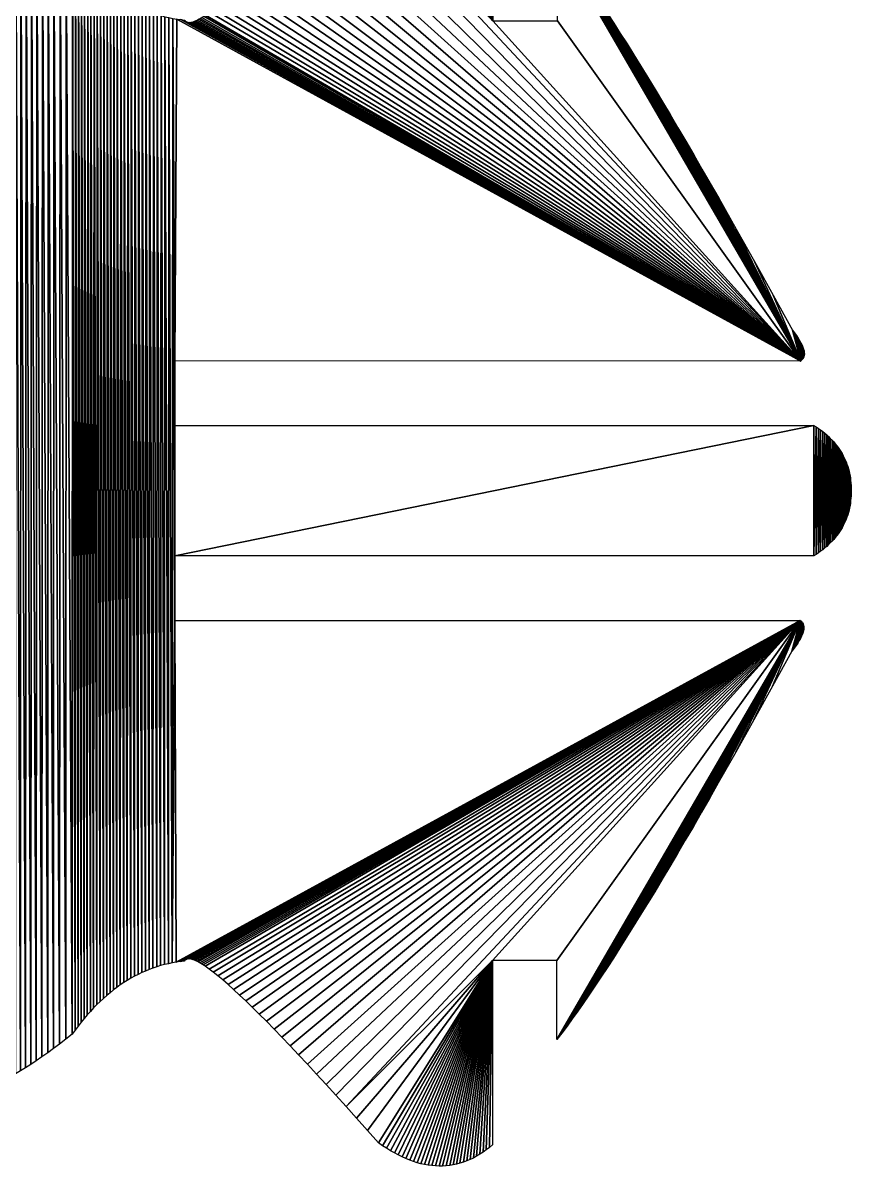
# Model space of a CAD drawing. Extents: x 10 to 917, y 10 to 841.
# Drawn here: x 386.7 to 468.2, y 301.6 to 414.1 of the extents above; entities that cross this region are included whole.
import ezdxf

# ---------------------------------------------------------------- set-up
doc = ezdxf.new("R2010")
doc.units = 0
doc.header["$MEASUREMENT"] = 0
doc.layers.get('0').update_dxf_attribs({"linetype": 'CONTINUOUS'})

msp = doc.modelspace()

# ---------------------------------------------------------------- linework, layer by layer
for p, q in [((444.26, 415.06), (444.88, 414.1)), ((444.88, 414.1), (445.52, 413.1)), ((445.52, 413.1), (446.18, 412.07)), ((446.18, 412.07), (446.85, 410.99)), ((446.85, 410.99), (447.53, 409.89)), ((447.53, 409.89), (448.23, 408.75)), ((448.23, 408.75), (448.95, 407.57)), ((448.95, 407.57), (449.68, 406.36)), ((449.68, 406.36), (450.43, 405.11)), ((450.43, 405.11), (451.19, 403.82)), ((451.19, 403.82), (451.96, 402.5)), ((451.96, 402.5), (452.75, 401.15)), ((452.75, 401.15), (453.56, 399.75)), ((453.56, 399.75), (454.38, 398.33)), ((454.38, 398.33), (455.22, 396.87)), ((455.22, 396.87), (456.94, 393.83)), ((456.94, 393.83), (458.72, 390.66)), ((458.72, 390.66), (460.56, 387.34)), ((460.56, 387.34), (462.46, 383.88)), ((462.46, 383.88), (462.67, 383.61)), ((462.67, 383.61), (462.86, 383.35)), ((462.86, 383.35), (463.03, 383.1)), ((463.03, 383.1), (463.18, 382.86)), ((463.18, 382.86), (463.31, 382.63)), ((463.31, 382.63), (463.42, 382.42)), ((463.42, 382.42), (463.5, 382.21)), ((463.5, 382.21), (463.57, 382.02)), ((463.57, 382.02), (463.61, 381.84)), ((463.61, 381.84), (463.63, 381.75)), ((463.63, 381.75), (463.63, 381.67)), ((463.63, 381.67), (463.64, 381.59)), ((463.64, 381.59), (463.64, 381.51)), ((463.28, 380.85), (401.64, 380.86)), ((401.64, 380.86), (401.64, 374.51)), ((463.34, 380.9), (463.28, 380.85)), ((463.39, 380.95), (463.34, 380.9)), ((463.44, 381), (463.39, 380.95)), ((463.48, 381.05), (463.44, 381)), ((463.52, 381.11), (463.48, 381.05)), ((463.55, 381.17), (463.52, 381.11)), ((463.58, 381.23), (463.55, 381.17)), ((463.6, 381.3), (463.58, 381.23)), ((463.62, 381.37), (463.6, 381.3)), ((463.63, 381.44), (463.62, 381.37)), ((463.64, 381.51), (463.63, 381.44)), ((401.64, 374.51), (464.57, 374.51)), ((464.57, 374.51), (464.8, 374.36)), ((464.8, 374.36), (465.03, 374.21)), ((465.03, 374.21), (465.24, 374.06)), ((465.24, 374.06), (465.45, 373.9)), ((465.45, 373.9), (465.65, 373.74)), ((465.65, 373.74), (465.84, 373.57)), ((465.84, 373.57), (466.03, 373.41)), ((466.03, 373.41), (466.2, 373.23)), ((466.2, 373.23), (466.37, 373.06)), ((466.37, 373.06), (466.54, 372.88)), ((466.54, 372.88), (466.69, 372.7)), ((466.69, 372.7), (466.84, 372.51)), ((466.84, 372.51), (466.98, 372.32)), ((466.98, 372.32), (467.11, 372.13)), ((467.11, 372.13), (467.24, 371.94)), ((467.24, 371.94), (467.36, 371.74)), ((467.36, 371.74), (467.47, 371.53)), ((467.47, 371.53), (467.57, 371.33)), ((467.57, 371.33), (467.67, 371.12)), ((467.67, 371.12), (467.76, 370.91)), ((467.76, 370.91), (467.84, 370.69)), ((467.84, 370.69), (467.91, 370.47)), ((467.91, 370.47), (467.98, 370.25)), ((467.98, 370.25), (468.04, 370.02)), ((468.04, 370.02), (468.09, 369.79)), ((468.09, 369.79), (468.14, 369.56)), ((468.14, 369.56), (468.17, 369.32)), ((468.17, 369.32), (468.2, 369.08)), ((468.2, 369.08), (468.23, 368.84)), ((468.23, 368.84), (468.24, 368.59)), ((468.24, 368.59), (468.25, 368.34)), ((468.25, 368.34), (468.25, 368.09)), ((468.25, 368.09), (468.25, 367.83)), ((468.2, 367.09), (468.17, 366.85)), ((468.23, 367.34), (468.2, 367.09)), ((468.24, 367.58), (468.23, 367.34)), ((468.25, 367.83), (468.24, 367.58)), ((467.98, 365.93), (467.91, 365.7)), ((468.04, 366.15), (467.98, 365.93)), ((468.09, 366.38), (468.04, 366.15)), ((468.14, 366.62), (468.09, 366.38)), ((468.17, 366.85), (468.14, 366.62)), ((467.57, 364.84), (467.47, 364.64)), ((467.67, 365.05), (467.57, 364.84)), ((467.76, 365.27), (467.67, 365.05)), ((467.84, 365.48), (467.76, 365.27)), ((467.91, 365.7), (467.84, 365.48)), ((466.84, 363.66), (466.69, 363.48)), ((466.98, 363.85), (466.84, 363.66)), ((467.11, 364.04), (466.98, 363.85)), ((467.24, 364.24), (467.11, 364.04)), ((467.36, 364.44), (467.24, 364.24)), ((467.47, 364.64), (467.36, 364.44)), ((465.84, 362.6), (465.65, 362.44)), ((466.03, 362.77), (465.84, 362.6)), ((466.2, 362.94), (466.03, 362.77)), ((466.37, 363.12), (466.2, 362.94)), ((466.54, 363.29), (466.37, 363.12)), ((466.69, 363.48), (466.54, 363.29)), ((464.57, 361.66), (401.64, 361.66)), ((401.64, 361.66), (401.64, 355.31)), ((464.8, 361.81), (464.57, 361.66)), ((465.03, 361.96), (464.8, 361.81)), ((465.24, 362.12), (465.03, 361.96)), ((465.45, 362.27), (465.24, 362.12)), ((465.65, 362.44), (465.45, 362.27)), ((401.64, 355.31), (463.24, 355.31)), ((463.24, 355.31), (463.29, 355.28)), ((463.29, 355.28), (463.35, 355.23)), ((463.35, 355.23), (463.39, 355.18)), ((463.39, 355.18), (463.44, 355.12)), ((463.44, 355.12), (463.48, 355.07)), ((463.48, 355.07), (463.51, 355.01)), ((463.51, 355.01), (463.54, 354.94)), ((463.54, 354.94), (463.56, 354.88)), ((463.56, 354.88), (463.57, 354.81)), ((463.57, 354.81), (463.59, 354.74)), ((463.59, 354.74), (463.59, 354.66)), ((463.59, 354.66), (463.59, 354.58)), ((463.59, 354.58), (463.59, 354.5)), ((463.26, 353.54), (463.14, 353.32)), ((463.37, 353.76), (463.26, 353.54)), ((463.46, 353.96), (463.37, 353.76)), ((463.52, 354.15), (463.46, 353.96)), ((463.57, 354.33), (463.52, 354.15)), ((463.58, 354.42), (463.57, 354.33)), ((463.59, 354.5), (463.58, 354.42)), ((462.63, 352.57), (462.41, 352.29)), ((462.82, 352.83), (462.63, 352.57)), ((462.99, 353.08), (462.82, 352.83)), ((463.14, 353.32), (462.99, 353.08)), ((462.41, 352.29), (460.51, 348.83)), ((460.51, 348.83), (458.67, 345.52)), ((458.67, 345.52), (456.89, 342.34)), ((456.89, 342.34), (455.17, 339.31)), ((455.17, 339.31), (454.34, 337.85)), ((454.34, 337.85), (453.52, 336.42)), ((453.52, 336.42), (452.71, 335.03)), ((452.71, 335.03), (451.92, 333.67)), ((451.92, 333.67), (451.14, 332.35)), ((451.14, 332.35), (450.38, 331.07)), ((450.38, 331.07), (449.64, 329.82)), ((449.64, 329.82), (448.91, 328.6)), ((448.91, 328.6), (448.19, 327.43)), ((448.19, 327.43), (447.49, 326.29)), ((447.49, 326.29), (446.8, 325.18)), ((446.8, 325.18), (446.13, 324.11)), ((445.48, 323.07), (444.84, 322.07)), ((446.13, 324.11), (445.48, 323.07)), ((402.75, 321.93), (402.68, 321.88)), ((402.81, 321.96), (402.75, 321.93)), ((402.89, 321.98), (402.81, 321.96)), ((402.98, 321.99), (402.89, 321.98)), ((403.07, 321.99), (402.98, 321.99)), ((403.17, 321.98), (403.07, 321.99)), ((403.28, 321.96), (403.17, 321.98)), ((403.4, 321.93), (403.28, 321.96)), ((403.53, 321.88), (403.4, 321.93)), ((444.84, 322.07), (444.22, 321.11)), ((398.75, 320.79), (398.39, 320.63)), ((399.12, 320.94), (398.75, 320.79)), ((399.49, 321.08), (399.12, 320.94)), ((399.87, 321.21), (399.49, 321.08)), ((400.25, 321.32), (399.87, 321.21)), ((400.63, 321.42), (400.25, 321.32)), ((401.01, 321.51), (400.63, 321.42)), ((401.4, 321.59), (401.01, 321.51)), ((401.79, 321.66), (401.4, 321.59)), ((402.19, 321.72), (401.79, 321.66)), ((402.59, 321.76), (402.19, 321.72)), ((402.63, 321.83), (402.59, 321.76)), ((402.68, 321.88), (402.63, 321.83)), ((403.66, 321.83), (403.53, 321.88)), ((403.8, 321.76), (403.66, 321.83)), ((403.95, 321.68), (403.8, 321.76)), ((404.11, 321.6), (403.95, 321.68)), ((404.27, 321.5), (404.11, 321.6)), ((404.45, 321.39), (404.27, 321.5)), ((404.63, 321.27), (404.45, 321.39)), ((405.02, 320.99), (404.63, 321.27)), ((405.44, 320.68), (405.02, 320.99)), ((439.28, 321.82), (432.94, 321.82)), ((432.94, 321.82), (432.94, 303.69)), ((439.28, 314.04), (439.28, 321.82)), ((444.22, 321.11), (443.61, 320.18)), ((396.97, 319.87), (396.62, 319.66)), ((397.32, 320.08), (396.97, 319.87)), ((397.67, 320.28), (397.32, 320.08)), ((398.03, 320.46), (397.67, 320.28)), ((398.39, 320.63), (398.03, 320.46)), ((405.89, 320.31), (405.44, 320.68)), ((406.38, 319.91), (405.89, 320.31)), ((406.89, 319.46), (406.38, 319.91)), ((443.61, 320.18), (443.01, 319.29)), ((395.27, 318.66), (394.94, 318.39)), ((395.6, 318.93), (395.27, 318.66)), ((395.94, 319.18), (395.6, 318.93)), ((396.28, 319.42), (395.94, 319.18)), ((396.62, 319.66), (396.28, 319.42)), ((407.44, 318.96), (406.89, 319.46)), ((408.02, 318.43), (407.44, 318.96)), ((443.01, 319.29), (442.43, 318.43)), ((393.97, 317.48), (393.65, 317.16)), ((394.29, 317.8), (393.97, 317.48)), ((394.61, 318.1), (394.29, 317.8)), ((394.94, 318.39), (394.61, 318.1)), ((408.64, 317.85), (408.02, 318.43)), ((409.28, 317.22), (408.64, 317.85)), ((441.87, 317.61), (441.32, 316.83)), ((442.43, 318.43), (441.87, 317.61)), ((393.03, 316.48), (392.72, 316.12)), ((393.34, 316.82), (393.03, 316.48)), ((393.65, 317.16), (393.34, 316.82)), ((409.96, 316.55), (409.28, 317.22)), ((410.67, 315.84), (409.96, 316.55)), ((441.32, 316.83), (440.79, 316.08)), ((392.12, 315.37), (391.82, 314.97)), ((392.42, 315.75), (392.12, 315.37)), ((392.72, 316.12), (392.42, 315.75)), ((411.42, 315.08), (410.67, 315.84)), ((440.27, 315.36), (439.77, 314.68)), ((440.79, 316.08), (440.27, 315.36)), ((390.91, 314.07), (390.3, 313.6)), ((391.53, 314.57), (390.91, 314.07)), ((391.82, 314.97), (391.53, 314.57)), ((412.19, 314.28), (411.42, 315.08)), ((413, 313.44), (412.19, 314.28)), ((439.77, 314.68), (439.28, 314.04)), ((389.71, 313.15), (389.13, 312.73)), ((390.3, 313.6), (389.71, 313.15)), ((413.84, 312.55), (413, 313.44)), ((388.01, 311.95), (387.48, 311.59)), ((388.56, 312.33), (388.01, 311.95)), ((389.13, 312.73), (388.56, 312.33)), ((414.71, 311.62), (413.84, 312.55)), ((386.96, 311.26), (386.45, 310.95)), ((387.48, 311.59), (386.96, 311.26)), ((415.61, 310.64), (414.71, 311.62)), ((416.55, 309.62), (415.61, 310.64)), ((417.52, 308.56), (416.55, 309.62)), ((418.52, 307.45), (417.52, 308.56)), ((419.55, 306.3), (418.52, 307.45)), ((420.61, 305.1), (419.55, 306.3)), ((421.71, 303.86), (420.61, 305.1)), ((422.1, 303.59), (421.71, 303.86)), ((422.49, 303.34), (422.1, 303.59)), ((422.88, 303.1), (422.49, 303.34)), ((423.27, 302.88), (422.88, 303.1)), ((423.65, 302.68), (423.27, 302.88)), ((432.01, 302.96), (431.69, 302.75)), ((432.32, 303.18), (432.01, 302.96)), ((432.63, 303.43), (432.32, 303.18)), ((432.94, 303.69), (432.63, 303.43)), ((424.03, 302.49), (423.65, 302.68)), ((424.41, 302.33), (424.03, 302.49)), ((424.78, 302.17), (424.41, 302.33)), ((425.15, 302.04), (424.78, 302.17)), ((425.52, 301.92), (425.15, 302.04)), ((425.89, 301.82), (425.52, 301.92)), ((426.25, 301.74), (425.89, 301.82)), ((426.61, 301.68), (426.25, 301.74)), ((426.97, 301.63), (426.61, 301.68)), ((429.06, 301.7), (428.72, 301.64)), ((429.4, 301.77), (429.06, 301.7)), ((429.73, 301.86), (429.4, 301.77)), ((430.06, 301.96), (429.73, 301.86)), ((430.39, 302.09), (430.06, 301.96)), ((430.72, 302.23), (430.39, 302.09)), ((431.05, 302.38), (430.72, 302.23)), ((431.37, 302.56), (431.05, 302.38)), ((431.69, 302.75), (431.37, 302.56)), ((427.32, 301.6), (426.97, 301.63)), ((427.68, 301.58), (427.32, 301.6)), ((428.02, 301.58), (427.68, 301.58)), ((428.37, 301.61), (428.02, 301.58)), ((428.72, 301.64), (428.37, 301.61))]:
    msp.add_line(p, q)

# ---------------------------------------------------------------- meshes
mesh = msp.add_polyface()
corners = [(463.28, 380.85), (408.07, 417.75), (408.68, 418.33), (409.33, 418.95), (410.01, 419.62), (410.72, 420.33), (411.46, 421.09), (412.23, 421.89), (413.04, 422.74), (413.88, 423.62), (414.75, 424.56), (415.66, 425.53), (416.59, 426.55), (417.56, 427.62), (418.56, 428.72), (432.98, 414.35), (423.31, 433.29), (423.69, 433.5), (424.07, 433.68), (424.45, 433.85), (424.82, 434), (425.2, 434.13), (425.56, 434.25), (425.93, 434.35), (426.29, 434.43), (426.65, 434.5), (427.01, 434.55), (427.37, 434.58), (427.72, 434.59), (428.07, 434.59), (428.42, 434.57), (428.76, 434.53), (429.1, 434.48), (429.44, 434.41), (429.78, 434.32), (430.11, 434.21), (430.44, 434.09), (430.77, 433.95), (431.09, 433.79), (431.41, 433.62), (431.73, 433.42), (432.05, 433.22), (432.36, 432.99), (432.67, 432.75), (432.98, 432.49), (439.32, 414.35), (439.32, 422.13), (439.81, 421.49), (440.31, 420.81), (440.83, 420.1), (441.37, 419.35), (441.91, 418.56), (442.48, 417.74), (443.06, 416.88), (443.65, 415.99), (444.26, 415.06), (444.88, 414.1), (445.52, 413.1), (446.18, 412.07), (446.85, 410.99), (447.53, 409.89), (448.23, 408.75), (448.95, 407.57), (449.68, 406.36), (450.43, 405.11), (451.19, 403.82)]
mesh.append_faces([[corners[k] for k in face] for face in [(15, 43, 44)]], dxfattribs={"vtx0": -1})
mesh.append_faces([[corners[k] for k in face] for face in [(0, 14, 15)]], dxfattribs={"vtx0": -1, "vtx1": -1, "vtx2": -1})
mesh.append_faces([[corners[k] for k in face] for face in [(0, 1, 2), (0, 2, 3), (0, 3, 4), (0, 4, 5), (0, 5, 6), (0, 6, 7), (0, 7, 8), (0, 8, 9), (0, 9, 10), (0, 10, 11), (0, 11, 12), (0, 12, 13), (0, 13, 14), (15, 16, 17), (15, 17, 18), (15, 18, 19), (15, 19, 20), (15, 20, 21), (15, 21, 22), (15, 22, 23), (15, 23, 24), (15, 24, 25), (15, 25, 26), (15, 26, 27), (15, 27, 28), (15, 28, 29), (15, 29, 30), (15, 30, 31), (15, 31, 32), (15, 32, 33), (15, 33, 34), (15, 34, 35), (15, 35, 36), (15, 36, 37), (15, 37, 38), (15, 38, 39), (15, 39, 40), (15, 40, 41), (15, 41, 42), (15, 42, 43), (0, 15, 45), (0, 45, 46), (0, 46, 47), (0, 47, 48), (0, 48, 49), (0, 49, 50), (0, 50, 51), (0, 51, 52), (0, 52, 53), (0, 53, 54), (0, 54, 55), (0, 55, 56), (0, 56, 57), (0, 57, 58), (0, 58, 59), (0, 59, 60), (0, 60, 61), (0, 61, 62), (0, 62, 63), (0, 63, 64), (0, 64, 65)]], dxfattribs={"vtx0": -1, "vtx2": -1})
mesh = msp.add_polyface()
corners = [(401.84, 414.51), (401.64, 380.86), (401.44, 414.58), (463.28, 380.85), (402.23, 414.46), (402.79, 414.25), (402.73, 414.29), (402.68, 414.35), (402.63, 414.41), (402.86, 414.22), (402.94, 414.19), (403.02, 414.18), (403.12, 414.18), (403.22, 414.19), (403.33, 414.22), (403.44, 414.25), (403.57, 414.29), (403.7, 414.35), (403.85, 414.41), (403.99, 414.49), (404.15, 414.58), (404.32, 414.68), (404.49, 414.79), (404.67, 414.91), (405.06, 415.18), (405.48, 415.5), (405.94, 415.86), (406.42, 416.27), (406.94, 416.72), (407.49, 417.21), (408.07, 417.75), (432.98, 414.35), (418.56, 428.72), (419.59, 429.88), (420.66, 431.07), (421.75, 432.31), (422.15, 432.58), (422.54, 432.84), (422.93, 433.07), (423.31, 433.29), (464.57, 374.51), (401.64, 361.66), (401.64, 374.51), (393.34, 316.82), (393.07, 419.7), (393.38, 419.35), (393.65, 317.16), (393.69, 419.01), (393.97, 317.48), (394.01, 418.69), (394.29, 317.8), (394.33, 418.38), (394.61, 318.1), (394.65, 418.08), (394.94, 318.39), (394.98, 417.79), (395.27, 318.66), (395.31, 417.51), (395.6, 318.93), (395.64, 417.25), (395.94, 319.18), (395.98, 416.99), (396.28, 319.42), (396.32, 416.75), (396.62, 319.66), (396.66, 416.52), (396.97, 319.87), (397.01, 416.3), (397.32, 320.08), (397.36, 416.09), (397.67, 320.28), (397.72, 415.9), (398.03, 320.46), (398.07, 415.71), (398.39, 320.63), (398.43, 415.54), (398.75, 320.79), (398.8, 415.38), (399.12, 320.94), (399.17, 415.23), (399.49, 321.08), (399.54, 415.09), (399.87, 321.21), (399.91, 414.97), (400.25, 321.32), (400.29, 414.85), (400.63, 321.42), (400.67, 414.75), (401.01, 321.51), (401.06, 414.66), (401.4, 321.59), (401.64, 355.31)]
mesh.append_faces([[corners[k] for k in face] for face in [(7, 4, 8)]], dxfattribs={"vtx0": -1})
mesh.append_faces([[corners[k] for k in face] for face in [(0, 1, 2), (1, 0, 3), (5, 4, 6), (6, 4, 7), (40, 41, 42)]], dxfattribs={"vtx0": -1, "vtx1": -1})
mesh.append_faces([[corners[k] for k in face] for face in [(3, 4, 5), (91, 2, 1)]], dxfattribs={"vtx0": -1, "vtx1": -1, "vtx2": -1})
mesh.append_faces([[corners[k] for k in face] for face in [(3, 0, 4), (3, 5, 9), (3, 9, 10), (3, 10, 11), (3, 11, 12), (3, 12, 13), (3, 13, 14), (3, 14, 15), (3, 15, 16), (3, 16, 17), (3, 17, 18), (3, 18, 19), (3, 19, 20), (3, 20, 21), (3, 21, 22), (3, 22, 23), (3, 23, 24), (3, 24, 25), (3, 25, 26), (3, 26, 27), (3, 27, 28), (3, 28, 29), (3, 29, 30), (31, 32, 33), (31, 33, 34), (31, 34, 35), (31, 35, 36), (31, 36, 37), (31, 37, 38), (31, 38, 39), (43, 44, 45), (46, 45, 47), (48, 47, 49), (50, 49, 51), (52, 51, 53), (54, 53, 55), (56, 55, 57), (58, 57, 59), (60, 59, 61), (62, 61, 63), (64, 63, 65), (66, 65, 67), (68, 67, 69), (70, 69, 71), (72, 71, 73), (74, 73, 75), (76, 75, 77), (78, 77, 79), (80, 79, 81), (82, 81, 83), (84, 83, 85), (86, 85, 87), (88, 87, 89), (90, 89, 2), (91, 1, 42)]], dxfattribs={"vtx0": -1, "vtx2": -1})
mesh = msp.add_polyface()
corners = [(360.62, 325.65), (359.99, 409.98), (360.67, 410.52), (361.38, 325.04), (361.42, 411.13), (362.22, 324.36), (362.26, 411.82), (363.14, 323.59), (363.18, 412.58), (364.14, 322.76), (364.19, 413.42), (366.4, 320.85), (366.44, 415.32), (368.98, 318.65), (369.03, 417.52), (371.9, 316.14), (371.94, 420.03), (375.14, 313.34), (375.19, 422.84), (378.72, 310.23), (378.76, 425.95), (378.81, 310.11), (378.85, 426.06), (378.9, 310), (378.94, 426.17), (378.99, 309.9), (379.04, 426.27), (379.09, 309.8), (379.13, 426.37), (379.19, 309.71), (379.24, 426.46), (379.3, 309.63), (379.34, 426.55), (379.41, 309.55), (379.45, 426.63), (379.52, 309.47), (379.56, 426.7), (379.64, 309.4), (379.68, 426.77), (379.76, 309.34), (379.8, 426.83), (379.88, 309.29), (379.92, 426.89), (380.01, 309.23), (380.05, 426.94), (380.14, 309.19), (380.18, 426.98), (380.27, 309.15), (380.31, 427.02), (380.41, 309.12), (380.45, 427.06), (380.55, 309.09), (380.59, 427.08), (380.69, 309.07), (380.74, 427.11), (380.84, 309.05), (380.89, 427.12), (380.99, 309.04), (381.04, 427.13), (381.15, 309.04), (381.19, 427.14), (381.31, 309.04), (381.35, 427.14), (381.47, 309.05), (381.52, 427.13), (381.64, 309.06), (381.68, 427.12), (381.81, 309.08), (381.85, 427.1), (381.98, 309.1), (382.02, 427.07), (382.16, 309.13), (382.2, 427.04), (382.34, 309.17), (382.38, 427.01), (382.52, 309.21), (382.57, 426.96), (382.71, 309.26), (382.75, 426.92), (382.9, 309.31), (382.95, 426.86), (383.29, 309.43), (383.34, 426.74), (383.7, 309.58), (383.75, 426.59), (384.12, 309.75), (384.17, 426.42), (384.56, 309.95), (384.6, 426.23), (385.01, 310.16), (385.06, 426.01), (385.48, 310.4), (385.52, 425.77), (385.95, 310.67), (386, 425.51), (386.45, 310.95), (386.49, 425.22), (386.96, 311.26), (387, 424.91), (387.48, 311.59), (387.52, 424.58), (388.01, 311.95), (388.06, 424.23), (388.56, 312.33), (388.61, 423.85), (389.13, 312.73), (389.17, 423.45), (389.71, 313.15), (389.75, 423.02), (390.3, 313.6), (390.35, 422.57), (390.91, 314.07), (390.95, 422.1), (391.53, 314.57), (391.58, 421.61), (391.82, 314.97), (391.87, 421.2), (392.12, 315.37), (392.16, 420.81), (392.42, 315.75), (392.46, 420.43), (392.72, 316.12), (392.77, 420.06), (393.03, 316.48), (393.07, 419.7)]
mesh.append_faces([[corners[k] for k in face] for face in [(0, 1, 2), (3, 2, 4), (5, 4, 6), (7, 6, 8), (9, 8, 10), (11, 10, 12), (13, 12, 14), (15, 14, 16), (17, 16, 18), (19, 18, 20), (21, 20, 22), (23, 22, 24), (25, 24, 26), (27, 26, 28), (29, 28, 30), (31, 30, 32), (33, 32, 34), (35, 34, 36), (37, 36, 38), (39, 38, 40), (41, 40, 42), (43, 42, 44), (45, 44, 46), (47, 46, 48), (49, 48, 50), (51, 50, 52), (53, 52, 54), (55, 54, 56), (57, 56, 58), (59, 58, 60), (61, 60, 62), (63, 62, 64), (65, 64, 66), (67, 66, 68), (69, 68, 70), (71, 70, 72), (73, 72, 74), (75, 74, 76), (77, 76, 78), (79, 78, 80), (81, 80, 82), (83, 82, 84), (85, 84, 86), (87, 86, 88), (89, 88, 90), (91, 90, 92), (93, 92, 94), (95, 94, 96), (97, 96, 98), (99, 98, 100), (101, 100, 102), (103, 102, 104), (105, 104, 106), (107, 106, 108), (109, 108, 110), (111, 110, 112), (113, 112, 114), (115, 114, 116), (117, 116, 118), (119, 118, 120), (121, 120, 122), (123, 122, 124)]], dxfattribs={"vtx0": -1, "vtx2": -1})
mesh = msp.add_polyface()
corners = [(360.62, 325.65), (360.67, 410.52), (361.38, 325.04), (361.42, 411.13), (362.22, 324.36), (362.26, 411.82), (363.14, 323.59), (363.18, 412.58), (364.14, 322.76), (364.19, 413.42), (366.4, 320.85), (366.44, 415.32), (368.98, 318.65), (369.03, 417.52), (371.9, 316.14), (371.94, 420.03), (375.14, 313.34), (375.19, 422.84), (378.72, 310.23), (378.76, 425.95), (378.81, 310.11), (378.85, 426.06), (378.9, 310), (378.94, 426.17), (378.99, 309.9), (379.04, 426.27), (379.09, 309.8), (379.13, 426.37), (379.19, 309.71), (379.24, 426.46), (379.3, 309.63), (379.34, 426.55), (379.41, 309.55), (379.45, 426.63), (379.52, 309.47), (379.56, 426.7), (379.64, 309.4), (379.68, 426.77), (379.76, 309.34), (379.8, 426.83), (379.88, 309.29), (379.92, 426.89), (380.01, 309.23), (380.05, 426.94), (380.14, 309.19), (380.18, 426.98), (380.27, 309.15), (380.31, 427.02), (380.41, 309.12), (380.45, 427.06), (380.55, 309.09), (380.59, 427.08), (380.69, 309.07), (380.74, 427.11), (380.84, 309.05), (380.89, 427.12), (380.99, 309.04), (381.04, 427.13), (381.15, 309.04), (381.19, 427.14), (381.31, 309.04), (381.35, 427.14), (381.47, 309.05), (381.52, 427.13), (381.64, 309.06), (381.68, 427.12), (381.81, 309.08), (381.85, 427.1), (381.98, 309.1), (382.02, 427.07), (382.16, 309.13), (382.2, 427.04), (382.34, 309.17), (382.38, 427.01), (382.52, 309.21), (382.57, 426.96), (382.71, 309.26), (382.75, 426.92), (382.9, 309.31), (382.95, 426.86), (383.29, 309.43), (383.34, 426.74), (383.7, 309.58), (383.75, 426.59), (384.12, 309.75), (384.17, 426.42), (384.56, 309.95), (384.6, 426.23), (385.01, 310.16), (385.06, 426.01), (385.48, 310.4), (385.52, 425.77), (385.95, 310.67), (386, 425.51), (386.45, 310.95), (386.49, 425.22), (386.96, 311.26), (387, 424.91), (387.48, 311.59), (387.52, 424.58), (388.01, 311.95), (388.06, 424.23), (388.56, 312.33), (388.61, 423.85), (389.13, 312.73), (389.17, 423.45), (389.71, 313.15), (389.75, 423.02), (390.3, 313.6), (390.35, 422.57), (390.91, 314.07), (390.95, 422.1), (391.53, 314.57), (391.58, 421.61), (391.82, 314.97), (391.87, 421.2), (392.12, 315.37), (392.16, 420.81), (392.42, 315.75), (392.46, 420.43), (392.72, 316.12), (392.77, 420.06), (393.03, 316.48), (393.07, 419.7), (393.34, 316.82)]
mesh.append_faces([[corners[k] for k in face] for face in [(0, 1, 2), (2, 3, 4), (4, 5, 6), (6, 7, 8), (8, 9, 10), (10, 11, 12), (12, 13, 14), (14, 15, 16), (16, 17, 18), (18, 19, 20), (20, 21, 22), (22, 23, 24), (24, 25, 26), (26, 27, 28), (28, 29, 30), (30, 31, 32), (32, 33, 34), (34, 35, 36), (36, 37, 38), (38, 39, 40), (40, 41, 42), (42, 43, 44), (44, 45, 46), (46, 47, 48), (48, 49, 50), (50, 51, 52), (52, 53, 54), (54, 55, 56), (56, 57, 58), (58, 59, 60), (60, 61, 62), (62, 63, 64), (64, 65, 66), (66, 67, 68), (68, 69, 70), (70, 71, 72), (72, 73, 74), (74, 75, 76), (76, 77, 78), (78, 79, 80), (80, 81, 82), (82, 83, 84), (84, 85, 86), (86, 87, 88), (88, 89, 90), (90, 91, 92), (92, 93, 94), (94, 95, 96), (96, 97, 98), (98, 99, 100), (100, 101, 102), (102, 103, 104), (104, 105, 106), (106, 107, 108), (108, 109, 110), (110, 111, 112), (112, 113, 114), (114, 115, 116), (116, 117, 118), (118, 119, 120), (120, 121, 122), (122, 123, 124)]], dxfattribs={"vtx0": -1, "vtx1": -1})
mesh = msp.add_polyface()
corners = [(393.34, 316.82), (393.38, 419.35), (393.65, 317.16), (393.69, 419.01), (393.97, 317.48), (394.01, 418.69), (394.29, 317.8), (394.33, 418.38), (394.61, 318.1), (394.65, 418.08), (394.94, 318.39), (394.98, 417.79), (395.27, 318.66), (395.31, 417.51), (395.6, 318.93), (395.64, 417.25), (395.94, 319.18), (395.98, 416.99), (396.28, 319.42), (396.32, 416.75), (396.62, 319.66), (396.66, 416.52), (396.97, 319.87), (397.01, 416.3), (397.32, 320.08), (397.36, 416.09), (397.67, 320.28), (397.72, 415.9), (398.03, 320.46), (398.07, 415.71), (398.39, 320.63), (398.43, 415.54), (398.75, 320.79), (398.8, 415.38), (399.12, 320.94), (399.17, 415.23), (399.49, 321.08), (399.54, 415.09), (399.87, 321.21), (399.91, 414.97), (400.25, 321.32), (400.29, 414.85), (400.63, 321.42), (400.67, 414.75), (401.01, 321.51), (401.06, 414.66), (401.4, 321.59), (401.44, 414.58), (401.64, 355.31), (401.79, 321.66), (401.64, 374.51), (401.64, 361.66), (463.24, 355.31), (402.19, 321.72), (402.75, 321.93), (402.68, 321.88), (402.63, 321.83), (402.59, 321.76), (402.81, 321.96), (402.89, 321.98), (402.98, 321.99), (403.07, 321.99), (403.17, 321.98), (403.28, 321.96), (403.4, 321.93), (403.53, 321.88), (403.66, 321.83), (403.8, 321.76), (403.95, 321.68), (404.11, 321.6), (404.27, 321.5), (404.45, 321.39), (404.63, 321.27), (405.02, 320.99), (405.44, 320.68), (405.89, 320.31), (406.38, 319.91), (406.89, 319.46), (407.44, 318.96), (408.02, 318.43), (408.64, 317.85), (418.52, 307.45), (432.94, 321.82), (419.55, 306.3), (420.61, 305.1), (421.71, 303.86), (422.1, 303.59), (422.49, 303.34), (422.88, 303.1), (423.27, 302.88), (423.65, 302.68)]
mesh.append_faces([[corners[k] for k in face] for face in [(53, 56, 57)]], dxfattribs={"vtx0": -1})
mesh.append_faces([[corners[k] for k in face] for face in [(0, 1, 2), (2, 3, 4), (4, 5, 6), (6, 7, 8), (8, 9, 10), (10, 11, 12), (12, 13, 14), (14, 15, 16), (16, 17, 18), (18, 19, 20), (20, 21, 22), (22, 23, 24), (24, 25, 26), (26, 27, 28), (28, 29, 30), (30, 31, 32), (32, 33, 34), (34, 35, 36), (36, 37, 38), (38, 39, 40), (40, 41, 42), (42, 43, 44), (44, 45, 46), (46, 48, 49), (48, 50, 51), (49, 52, 53), (54, 52, 58), (58, 52, 59), (59, 52, 60), (60, 52, 61), (61, 52, 62), (62, 52, 63), (63, 52, 64), (64, 52, 65), (65, 52, 66), (66, 52, 67), (67, 52, 68), (68, 52, 69), (69, 52, 70), (70, 52, 71), (71, 52, 72), (72, 52, 73), (73, 52, 74), (74, 52, 75), (75, 52, 76), (76, 52, 77), (77, 52, 78), (78, 52, 79), (79, 52, 80), (81, 82, 83), (83, 82, 84), (84, 82, 85), (85, 82, 86), (86, 82, 87), (87, 82, 88), (88, 82, 89), (89, 82, 90)]], dxfattribs={"vtx0": -1, "vtx1": -1})
mesh.append_faces([[corners[k] for k in face] for face in [(46, 47, 48), (53, 52, 54)]], dxfattribs={"vtx0": -1, "vtx1": -1, "vtx2": -1})
mesh.append_faces([[corners[k] for k in face] for face in [(49, 48, 52), (53, 54, 55), (53, 55, 56)]], dxfattribs={"vtx0": -1, "vtx2": -1})
mesh = msp.add_polyface()
corners = [(463.28, 380.85), (451.19, 403.82), (451.96, 402.5), (452.75, 401.15), (453.56, 399.75), (454.38, 398.33), (455.22, 396.87), (456.94, 393.83), (458.72, 390.66), (460.56, 387.34), (462.46, 383.88), (462.67, 383.61), (462.86, 383.35), (463.03, 383.1), (463.18, 382.86), (463.31, 382.63), (463.34, 380.9), (463.42, 382.42), (463.39, 380.95), (463.44, 381), (463.5, 382.21), (463.48, 381.05), (463.52, 381.11), (463.57, 382.02), (463.55, 381.17), (463.58, 381.23), (463.61, 381.84), (463.6, 381.3), (463.62, 381.37), (463.63, 381.75), (463.63, 381.44), (463.63, 381.67), (463.64, 381.51), (463.64, 381.59), (464.57, 361.66), (464.57, 374.51), (464.8, 374.36), (464.8, 361.81), (465.03, 374.21), (465.03, 361.96), (465.24, 374.06), (465.24, 362.12), (465.45, 373.9), (465.45, 362.27), (465.65, 373.74), (465.65, 362.44), (465.84, 373.57), (465.84, 362.6), (466.03, 373.41), (466.03, 362.77), (466.2, 373.23), (466.2, 362.94), (466.37, 373.06), (466.37, 363.12), (466.54, 372.88), (466.54, 363.29), (466.69, 372.7), (466.69, 363.48), (466.84, 372.51), (466.84, 363.66), (466.98, 372.32), (466.98, 363.85), (467.11, 372.13), (467.11, 364.04), (467.24, 371.94), (467.24, 364.24), (467.36, 371.74), (467.36, 364.44), (467.47, 371.53), (467.47, 364.64), (467.57, 371.33), (467.57, 364.84), (467.67, 371.12), (467.67, 365.05), (467.76, 370.91), (467.76, 365.27), (467.84, 370.69), (467.84, 365.48), (467.91, 370.47), (467.91, 365.7), (467.98, 370.25), (467.98, 365.93), (468.04, 370.02), (468.04, 366.15), (468.09, 369.79), (468.09, 366.38), (468.14, 369.56), (468.14, 366.62), (468.17, 369.32), (468.17, 366.85), (468.2, 369.08), (468.2, 367.09), (468.23, 368.84), (468.23, 367.34), (468.24, 368.59), (468.24, 367.58), (468.25, 368.34)]
mesh.append_faces([[corners[k] for k in face] for face in [(32, 31, 33)]], dxfattribs={"vtx0": -1})
mesh.append_faces([[corners[k] for k in face] for face in [(0, 15, 16), (16, 17, 18), (18, 17, 19), (19, 20, 21), (21, 20, 22), (22, 23, 24), (24, 23, 25), (25, 26, 27), (27, 26, 28), (28, 29, 30), (30, 31, 32)]], dxfattribs={"vtx0": -1, "vtx1": -1})
mesh.append_faces([[corners[k] for k in face] for face in [(0, 1, 2), (0, 2, 3), (0, 3, 4), (0, 4, 5), (0, 5, 6), (0, 6, 7), (0, 7, 8), (0, 8, 9), (0, 9, 10), (0, 10, 11), (0, 11, 12), (0, 12, 13), (0, 13, 14), (0, 14, 15), (16, 15, 17), (19, 17, 20), (22, 20, 23), (25, 23, 26), (28, 26, 29), (30, 29, 31), (34, 35, 36), (37, 36, 38), (39, 38, 40), (41, 40, 42), (43, 42, 44), (45, 44, 46), (47, 46, 48), (49, 48, 50), (51, 50, 52), (53, 52, 54), (55, 54, 56), (57, 56, 58), (59, 58, 60), (61, 60, 62), (63, 62, 64), (65, 64, 66), (67, 66, 68), (69, 68, 70), (71, 70, 72), (73, 72, 74), (75, 74, 76), (77, 76, 78), (79, 78, 80), (81, 80, 82), (83, 82, 84), (85, 84, 86), (87, 86, 88), (89, 88, 90), (91, 90, 92), (93, 92, 94), (95, 94, 96)]], dxfattribs={"vtx0": -1, "vtx2": -1})
mesh = msp.add_polyface()
corners = [(401.64, 361.66), (464.57, 374.51), (464.57, 361.66), (464.8, 374.36), (464.8, 361.81), (465.03, 374.21), (465.03, 361.96), (465.24, 374.06), (465.24, 362.12), (465.45, 373.9), (465.45, 362.27), (465.65, 373.74), (465.65, 362.44), (465.84, 373.57), (465.84, 362.6), (466.03, 373.41), (466.03, 362.77), (466.2, 373.23), (466.2, 362.94), (466.37, 373.06), (466.37, 363.12), (466.54, 372.88), (466.54, 363.29), (466.69, 372.7), (466.69, 363.48), (466.84, 372.51), (466.84, 363.66), (466.98, 372.32), (466.98, 363.85), (467.11, 372.13), (467.11, 364.04), (467.24, 371.94), (467.24, 364.24), (467.36, 371.74), (467.36, 364.44), (467.47, 371.53), (467.47, 364.64), (467.57, 371.33), (467.57, 364.84), (467.67, 371.12), (467.67, 365.05), (467.76, 370.91), (467.76, 365.27), (467.84, 370.69), (467.84, 365.48), (467.91, 370.47), (467.91, 365.7), (467.98, 370.25), (467.98, 365.93), (468.04, 370.02), (468.04, 366.15), (468.09, 369.79), (468.09, 366.38), (468.14, 369.56), (468.14, 366.62), (468.17, 369.32), (468.17, 366.85), (468.2, 369.08), (468.2, 367.09), (468.23, 368.84), (468.23, 367.34), (468.24, 368.59), (468.24, 367.58), (468.25, 368.34), (468.25, 367.83), (468.25, 368.09), (452.71, 335.03), (463.24, 355.31), (453.52, 336.42), (454.34, 337.85), (455.17, 339.31), (456.89, 342.34), (458.67, 345.52), (460.51, 348.83), (462.41, 352.29), (462.63, 352.57), (462.82, 352.83), (462.99, 353.08), (463.14, 353.32), (463.26, 353.54), (463.29, 355.28), (463.37, 353.76), (463.35, 355.23), (463.39, 355.18), (463.46, 353.96), (463.44, 355.12), (463.48, 355.07), (463.52, 354.15), (463.51, 355.01), (463.54, 354.94), (463.57, 354.33), (463.56, 354.88), (463.57, 354.81), (463.58, 354.42), (463.59, 354.74), (463.59, 354.5), (463.59, 354.66), (463.59, 354.58)]
mesh.append_faces([[corners[k] for k in face] for face in [(64, 63, 65), (95, 96, 97)]], dxfattribs={"vtx0": -1})
mesh.append_faces([[corners[k] for k in face] for face in [(0, 1, 2), (2, 3, 4), (4, 5, 6), (6, 7, 8), (8, 9, 10), (10, 11, 12), (12, 13, 14), (14, 15, 16), (16, 17, 18), (18, 19, 20), (20, 21, 22), (22, 23, 24), (24, 25, 26), (26, 27, 28), (28, 29, 30), (30, 31, 32), (32, 33, 34), (34, 35, 36), (36, 37, 38), (38, 39, 40), (40, 41, 42), (42, 43, 44), (44, 45, 46), (46, 47, 48), (48, 49, 50), (50, 51, 52), (52, 53, 54), (54, 55, 56), (56, 57, 58), (58, 59, 60), (60, 61, 62), (62, 63, 64), (66, 67, 68), (68, 67, 69), (69, 67, 70), (70, 67, 71), (71, 67, 72), (72, 67, 73), (73, 67, 74), (74, 67, 75), (75, 67, 76), (76, 67, 77), (77, 67, 78), (78, 67, 79), (79, 80, 81), (81, 83, 84), (84, 86, 87), (87, 89, 90), (90, 92, 93), (93, 94, 95)]], dxfattribs={"vtx0": -1, "vtx1": -1})
mesh.append_faces([[corners[k] for k in face] for face in [(79, 67, 80), (81, 80, 82), (81, 82, 83), (84, 83, 85), (84, 85, 86), (87, 86, 88), (87, 88, 89), (90, 89, 91), (90, 91, 92), (93, 92, 94), (95, 94, 96)]], dxfattribs={"vtx0": -1, "vtx2": -1})
mesh = msp.add_polyface()
corners = [(408.64, 317.85), (463.24, 355.31), (409.28, 317.22), (409.96, 316.55), (410.67, 315.84), (411.42, 315.08), (412.19, 314.28), (413, 313.44), (413.84, 312.55), (414.71, 311.62), (415.61, 310.64), (416.55, 309.62), (417.52, 308.56), (418.52, 307.45), (432.94, 321.82), (423.65, 302.68), (424.03, 302.49), (424.41, 302.33), (424.78, 302.17), (425.15, 302.04), (425.52, 301.92), (425.89, 301.82), (426.25, 301.74), (426.61, 301.68), (426.97, 301.63), (427.32, 301.6), (427.68, 301.58), (428.02, 301.58), (428.37, 301.61), (428.72, 301.64), (429.06, 301.7), (429.4, 301.77), (429.73, 301.86), (430.06, 301.96), (430.39, 302.09), (430.72, 302.23), (431.05, 302.38), (431.37, 302.56), (431.69, 302.75), (432.01, 302.96), (432.32, 303.18), (432.63, 303.43), (439.28, 321.82), (439.28, 314.04), (439.77, 314.68), (440.27, 315.36), (440.79, 316.08), (441.32, 316.83), (441.87, 317.61), (442.43, 318.43), (443.01, 319.29), (443.61, 320.18), (444.22, 321.11), (444.84, 322.07), (445.48, 323.07), (446.13, 324.11), (446.8, 325.18), (447.49, 326.29), (448.19, 327.43), (448.91, 328.6), (449.64, 329.82), (450.38, 331.07), (451.14, 332.35), (451.92, 333.67), (452.71, 335.03), (432.94, 303.69)]
mesh.append_faces([[corners[k] for k in face] for face in [(0, 1, 2), (2, 1, 3), (3, 1, 4), (4, 1, 5), (5, 1, 6), (6, 1, 7), (7, 1, 8), (8, 1, 9), (9, 1, 10), (10, 1, 11), (11, 1, 12), (12, 1, 13), (15, 14, 16), (16, 14, 17), (17, 14, 18), (18, 14, 19), (19, 14, 20), (20, 14, 21), (21, 14, 22), (22, 14, 23), (23, 14, 24), (24, 14, 25), (25, 14, 26), (26, 14, 27), (27, 14, 28), (28, 14, 29), (29, 14, 30), (30, 14, 31), (31, 14, 32), (32, 14, 33), (33, 14, 34), (34, 14, 35), (35, 14, 36), (36, 14, 37), (37, 14, 38), (38, 14, 39), (39, 14, 40), (40, 14, 41), (14, 1, 42), (42, 1, 43), (43, 1, 44), (44, 1, 45), (45, 1, 46), (46, 1, 47), (47, 1, 48), (48, 1, 49), (49, 1, 50), (50, 1, 51), (51, 1, 52), (52, 1, 53), (53, 1, 54), (54, 1, 55), (55, 1, 56), (56, 1, 57), (57, 1, 58), (58, 1, 59), (59, 1, 60), (60, 1, 61), (61, 1, 62), (62, 1, 63), (63, 1, 64)]], dxfattribs={"vtx0": -1, "vtx1": -1})
mesh.append_faces([[corners[k] for k in face] for face in [(13, 1, 14)]], dxfattribs={"vtx0": -1, "vtx1": -1, "vtx2": -1})
mesh.append_faces([[corners[k] for k in face] for face in [(65, 41, 14)]], dxfattribs={"vtx1": -1})

doc.saveas('drawing.dxf')
